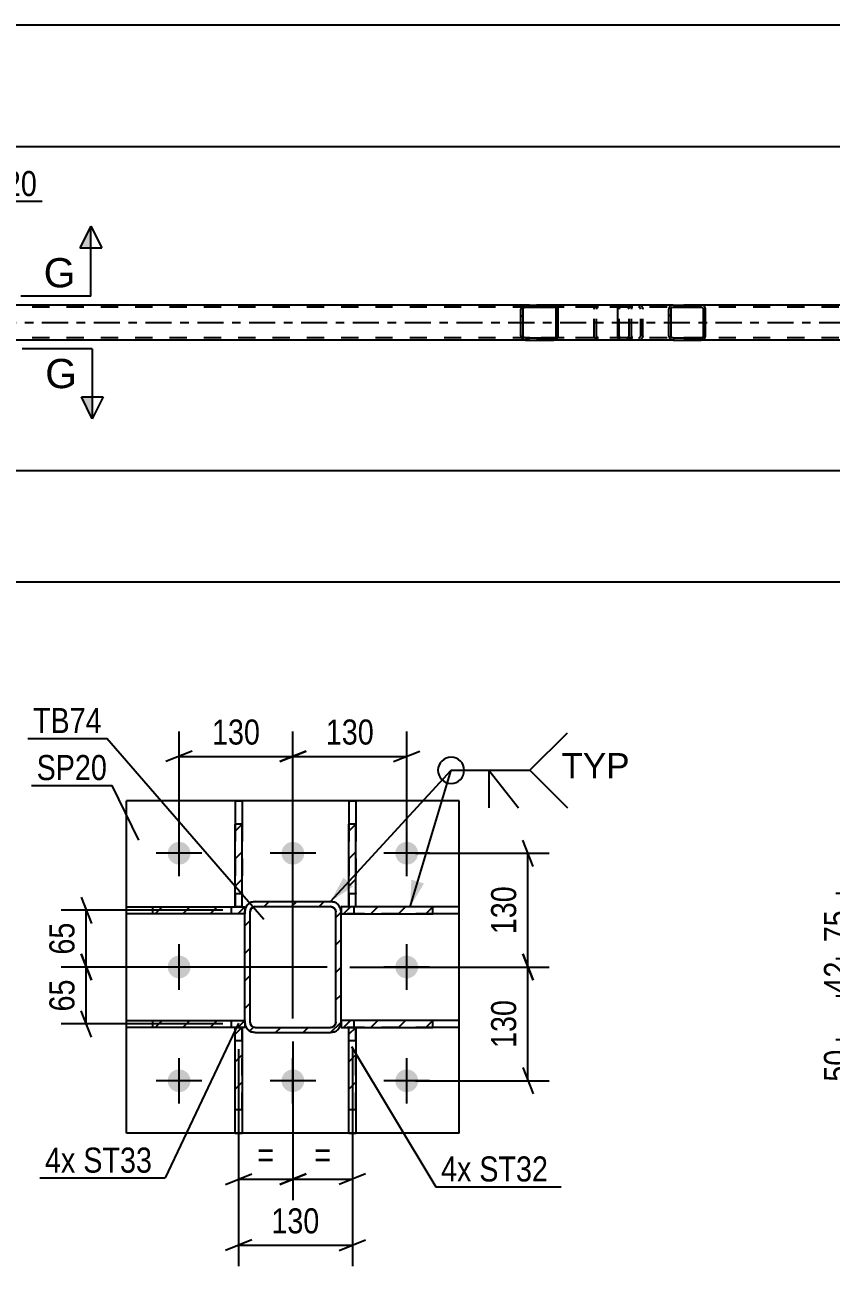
# Model space of a CAD drawing. Header units: millimetres. Extents: x 0 to 841, y 0 to 594.
# Drawn here: x 263.2 to 355.3, y 108.5 to 250.3 of the extents above; entities that cross this region are included whole.
import ezdxf

# ---------------------------------------------------------------- set-up
doc = ezdxf.new("R2010")
doc.units = ezdxf.units.MM
doc.linetypes.add('DXK_LINE_DOT2', pattern=[3.9198, 1.9599, -1.9599])
doc.linetypes.add('DXK_LINE_DOT3', pattern=[5.9187, 2.979, -0.9799, 0.9799, -0.9799])
doc.styles.add('Arial', font='ARIAL.TTF', dxfattribs={"height": 0.2})
doc.styles.add('Arial Narrow', font='ARIALN.TTF', dxfattribs={"height": 0.2})

# ---------------------------------------------------------------- blocks, each defined once
blk = doc.blocks.new('Part-122569494-7091 - 7021')
at = {"linetype": 'Continuous'}
h = blk.add_hatch(dxfattribs=at)
h.set_pattern_fill('', scale=0.7, style=0, pattern_type=0)
h.set_pattern_definition([(45, (324.1007, 218.0145), (-1.57154, 1.57154), [])])
h.paths.add_polyline_path([(324.14, 217.83), (324.1, 218.01), (323.99, 218.17), (323.82, 218.27), (323.63, 218.31), (320.39, 218.31), (320.2, 218.27), (320.03, 218.17), (319.92, 218.01), (319.88, 217.83), (319.88, 214.79), (319.92, 214.61), (320.03, 214.45), (320.2, 214.35), (320.39, 214.31), (323.63, 214.31), (323.82, 214.35), (323.99, 214.45), (324.1, 214.61), (324.14, 214.79)])
h.paths.add_polyline_path([(323.86, 214.7), (323.81, 214.62), (323.73, 214.57), (323.63, 214.55), (320.39, 214.55), (320.3, 214.57), (320.21, 214.62), (320.16, 214.7), (320.14, 214.79), (320.14, 217.83), (320.16, 217.92), (320.21, 218), (320.3, 218.05), (320.39, 218.07), (323.63, 218.07), (323.73, 218.05), (323.81, 218), (323.86, 217.92), (323.88, 217.83), (323.88, 214.79)])
at = {"color": 2, "linetype": 'Continuous'}
for p, q in [((319.92, 218.01), (319.88, 217.83)), ((319.88, 214.79), (319.88, 217.83)), ((320.14, 217.83), (320.16, 217.92)), ((320.14, 214.79), (320.14, 217.83)), ((320.16, 217.92), (320.21, 218)), ((320.39, 218.31), (320.2, 218.27)), ((320.21, 218), (320.3, 218.05)), ((320.3, 218.05), (320.39, 218.07)), ((320.39, 218.31), (323.63, 218.31)), ((320.39, 218.07), (323.63, 218.07)), ((331.21, 218.31), (323.63, 218.31)), ((323.82, 218.27), (323.63, 218.31)), ((323.63, 218.07), (323.73, 218.05)), ((323.73, 218.05), (323.81, 218)), ((323.81, 218), (323.86, 217.92)), ((323.86, 217.92), (323.88, 217.83)), ((323.88, 214.79), (323.88, 217.83)), ((324.14, 217.83), (324.1, 218.01)), ((324.14, 214.79), (324.14, 217.83)), ((319.88, 214.79), (319.92, 214.61)), ((320.16, 214.7), (320.14, 214.79)), ((320.21, 214.62), (320.16, 214.7)), ((320.2, 214.35), (320.39, 214.31)), ((320.3, 214.57), (320.21, 214.62)), ((320.39, 214.55), (320.3, 214.57)), ((320.39, 214.55), (323.63, 214.55)), ((320.39, 214.31), (323.63, 214.31)), ((323.73, 214.57), (323.63, 214.55)), ((323.63, 214.31), (323.82, 214.35)), ((331.21, 214.31), (323.63, 214.31)), ((323.81, 214.62), (323.73, 214.57)), ((323.86, 214.7), (323.81, 214.62)), ((323.88, 214.79), (323.86, 214.7)), ((324.1, 214.61), (324.14, 214.79))]:
    blk.add_line(p, q, dxfattribs=at)
at = {"color": 7, "linetype": 'DXK_LINE_DOT2'}
for p, q in [((323.63, 218.31), (320.39, 218.31)), ((331.98, 218.07), (320.39, 218.07)), ((328.23, 217.83), (328.27, 218.01)), ((328.23, 214.79), (328.23, 217.83)), ((328.51, 217.92), (328.49, 217.83)), ((328.49, 214.79), (328.49, 217.83)), ((328.56, 218), (328.51, 217.92)), ((328.55, 218.27), (328.74, 218.31)), ((328.65, 218.05), (328.56, 218)), ((328.74, 218.07), (328.65, 218.05)), ((331.98, 218.31), (331.21, 218.31)), ((331.98, 218.31), (332.17, 218.27)), ((332.08, 218.05), (331.98, 218.07)), ((332.16, 218), (332.08, 218.05)), ((332.21, 217.92), (332.16, 218)), ((332.23, 217.83), (332.21, 217.92)), ((332.23, 214.79), (332.23, 217.83)), ((332.45, 218.01), (332.49, 217.83)), ((332.49, 214.79), (332.49, 217.83)), ((331.98, 214.55), (320.39, 214.55)), ((323.63, 214.31), (320.39, 214.31)), ((328.27, 214.61), (328.23, 214.79)), ((328.49, 214.79), (328.51, 214.7)), ((328.51, 214.7), (328.56, 214.62)), ((328.74, 214.31), (328.55, 214.35)), ((328.56, 214.62), (328.58, 214.61)), ((328.58, 214.61), (328.65, 214.57)), ((328.65, 214.57), (328.74, 214.55)), ((331.98, 214.31), (331.21, 214.31)), ((331.98, 214.55), (332.08, 214.57)), ((332.17, 214.35), (331.98, 214.31)), ((332.08, 214.57), (332.16, 214.62)), ((332.16, 214.62), (332.21, 214.7)), ((332.21, 214.7), (332.23, 214.79)), ((332.49, 214.79), (332.45, 214.61))]:
    blk.add_line(p, q, dxfattribs=at)
at = {"color": 2, "linetype": 'Continuous'}
for centre, start, end in [((320.37, 217.81), 110.7583, 155.68), ((323.65, 217.81), 24.32, 69.2417), ((320.37, 214.81), 204.32, 249.2417), ((323.65, 214.81), 290.7583, 335.68)]:
    blk.add_arc(centre, 0.496, start, end, dxfattribs=at)
at = {"color": 7, "linetype": 'DXK_LINE_DOT2'}
for centre, start, end in [((328.72, 217.81), 110.7583, 155.68), ((332, 217.81), 24.32, 69.2417), ((328.72, 214.81), 204.32, 249.2417), ((332, 214.81), 290.7583, 335.68)]:
    blk.add_arc(centre, 0.496, start, end, dxfattribs=at)
blk = doc.blocks.new('Part-122569494-7172 - 7021')
at = {"color": 7, "linetype": 'DXK_LINE_DOT2'}
for p, q in [((767.76, 218.07), (105.36, 218.07)), ((340.45, 218.31), (320.39, 218.31)), ((767.76, 214.55), (105.36, 214.55)), ((340.45, 214.31), (320.39, 214.31))]:
    blk.add_line(p, q, dxfattribs=at)
at = {"color": 2, "linetype": 'Continuous'}
for p, q in [((320.39, 218.31), (255.32, 218.31)), ((405.53, 218.31), (340.45, 218.31)), ((320.39, 214.31), (255.32, 214.31)), ((405.53, 214.31), (340.45, 214.31))]:
    blk.add_line(p, q, dxfattribs=at)
at = {"color": 7, "linetype": 'DXK_LINE_DOT3'}
blk.add_line((105.36, 216.31), (767.76, 216.31), dxfattribs=at)
blk = doc.blocks.new('Part-122569494-7230 - 7021')
at = {"linetype": 'Continuous'}
h = blk.add_hatch(dxfattribs=at)
h.set_pattern_fill('', scale=0.7, style=0, pattern_type=0)
h.set_pattern_definition([(45, (340.9186, 218.0145), (-1.57154, 1.57154), [])])
h.paths.add_polyline_path([(340.96, 217.83), (340.92, 218.01), (340.81, 218.17), (340.65, 218.27), (340.45, 218.31), (337.27, 218.31), (337.08, 218.27), (336.91, 218.17), (336.81, 218.01), (336.77, 217.83), (336.77, 214.79), (336.81, 214.61), (336.91, 214.45), (337.08, 214.35), (337.27, 214.31), (340.45, 214.31), (340.65, 214.35), (340.81, 214.45), (340.92, 214.61), (340.96, 214.79)])
h.paths.add_polyline_path([(340.69, 214.7), (340.63, 214.62), (340.55, 214.57), (340.45, 214.55), (337.27, 214.55), (337.17, 214.57), (337.09, 214.62), (337.04, 214.7), (337.02, 214.79), (337.02, 217.83), (337.04, 217.92), (337.09, 218), (337.17, 218.05), (337.27, 218.07), (340.45, 218.07), (340.55, 218.05), (340.63, 218), (340.69, 217.92), (340.71, 217.83), (340.71, 214.79)])
at = {"color": 2, "linetype": 'Continuous'}
for p, q in [((330.94, 217.83), (330.96, 218.01)), ((330.94, 214.79), (330.94, 217.83)), ((330.96, 218.01), (331.02, 218.17)), ((331.02, 218.17), (331.11, 218.27)), ((331.11, 218.27), (331.21, 218.31)), ((337.27, 218.31), (331.21, 218.31)), ((336.81, 218.01), (336.77, 217.83)), ((336.77, 214.79), (336.77, 217.83)), ((337.02, 217.83), (337.04, 217.92)), ((337.02, 214.79), (337.02, 217.83)), ((337.04, 217.92), (337.09, 218)), ((337.27, 218.31), (337.08, 218.27)), ((337.09, 218), (337.17, 218.05)), ((337.17, 218.05), (337.27, 218.07)), ((337.27, 218.31), (340.45, 218.31)), ((337.27, 218.07), (340.45, 218.07)), ((340.65, 218.27), (340.45, 218.31)), ((340.45, 218.07), (340.55, 218.05)), ((340.55, 218.05), (340.63, 218)), ((340.63, 218), (340.69, 217.92)), ((340.69, 217.92), (340.71, 217.83)), ((340.71, 214.79), (340.71, 217.83)), ((340.96, 217.83), (340.92, 218.01)), ((340.96, 214.79), (340.96, 217.83)), ((330.96, 214.61), (330.94, 214.79)), ((331.02, 214.45), (330.96, 214.61)), ((331.11, 214.35), (331.02, 214.45)), ((331.21, 214.31), (331.11, 214.35)), ((337.27, 214.31), (331.21, 214.31)), ((336.77, 214.79), (336.81, 214.61)), ((337.04, 214.7), (337.02, 214.79)), ((337.09, 214.62), (337.04, 214.7)), ((337.08, 214.35), (337.27, 214.31)), ((337.17, 214.57), (337.09, 214.62)), ((337.27, 214.55), (337.17, 214.57)), ((337.27, 214.55), (340.45, 214.55)), ((337.27, 214.31), (340.45, 214.31)), ((340.55, 214.57), (340.45, 214.55)), ((340.45, 214.31), (340.65, 214.35)), ((340.63, 214.62), (340.55, 214.57)), ((340.69, 214.7), (340.63, 214.62)), ((340.71, 214.79), (340.69, 214.7)), ((340.92, 214.61), (340.96, 214.79))]:
    blk.add_line(p, q, dxfattribs=at)
at = {"color": 7, "linetype": 'DXK_LINE_DOT2'}
for p, q in [((331.09, 217.92), (331.08, 217.83)), ((331.08, 214.79), (331.08, 217.83)), ((331.12, 218), (331.09, 217.92)), ((331.16, 218.05), (331.12, 218)), ((331.21, 218.07), (331.16, 218.05)), ((340.45, 218.07), (331.21, 218.07)), ((332.49, 218.07), (332.49, 218.31)), ((333.3, 218.31), (333.5, 218.27)), ((333.4, 218.05), (333.3, 218.07)), ((333.48, 218), (333.4, 218.05)), ((333.54, 217.92), (333.48, 218)), ((333.56, 217.83), (333.54, 217.92)), ((333.56, 214.79), (333.56, 217.83)), ((333.77, 218.01), (333.81, 217.83)), ((333.81, 214.79), (333.81, 217.83)), ((340.45, 218.31), (337.27, 218.31)), ((331.08, 214.79), (331.09, 214.7)), ((331.09, 214.7), (331.12, 214.62)), ((331.12, 214.62), (331.16, 214.57)), ((331.16, 214.57), (331.21, 214.55)), ((340.45, 214.55), (331.21, 214.55)), ((332.49, 214.31), (332.49, 214.55)), ((333.3, 214.55), (333.4, 214.57)), ((333.5, 214.35), (333.3, 214.31)), ((333.4, 214.57), (333.48, 214.62)), ((333.48, 214.62), (333.54, 214.7)), ((333.54, 214.7), (333.56, 214.79)), ((333.81, 214.79), (333.77, 214.61)), ((340.45, 214.31), (337.27, 214.31))]:
    blk.add_line(p, q, dxfattribs=at)
for centre, start, end in [((333.32, 217.82), 23.8494, 68.8059), ((333.32, 214.81), 291.1941, 336.1506)]:
    blk.add_arc(centre, 0.492, start, end, dxfattribs=at)
at = {"color": 2, "linetype": 'Continuous'}
for centre, start, end in [((337.26, 217.82), 111.1941, 156.1506), ((340.47, 217.82), 23.8494, 68.8059), ((337.26, 214.81), 203.8494, 248.8059), ((340.47, 214.81), 291.1941, 336.1506)]:
    blk.add_arc(centre, 0.492, start, end, dxfattribs=at)
blk = doc.blocks.new('Part-122569494-3488 - 3410')
at = {"linetype": 'Continuous'}
h = blk.add_hatch(dxfattribs=at)
h.set_pattern_fill('', scale=0.7, style=0, pattern_type=0)
h.set_pattern_definition([(45, (288.0162, 158.9667), (-1.57154, 1.57154), [])])
h.paths.add_polyline_path([(288.02, 149.56), (288.02, 158.97), (287.22, 158.97), (287.22, 149.56)])
at = {"color": 2, "linetype": 'Continuous'}
for p, q in [((287.22, 161.65), (287.22, 158.97)), ((287.22, 161.65), (288.02, 161.65)), ((288.02, 161.65), (288.02, 158.97)), ((287.22, 149.56), (287.22, 158.97)), ((288.02, 158.97), (287.22, 158.97)), ((288.02, 149.56), (288.02, 158.97)), ((287.22, 149.56), (288.02, 149.56))]:
    blk.add_line(p, q, dxfattribs=at)
at = {"color": 7, "linetype": 'DXK_LINE_DOT2'}
for p, q in [((287.22, 158.97), (287.22, 149.56)), ((288.02, 158.97), (288.02, 151.06)), ((287.22, 151.06), (288.02, 151.06)), ((288.02, 149.56), (288.02, 151.06)), ((287.22, 149.56), (288.02, 149.56))]:
    blk.add_line(p, q, dxfattribs=at)
blk = doc.blocks.new('Part-122569494-3432 - 3410')
at = {"linetype": 'Continuous'}
h = blk.add_hatch(dxfattribs=at)
h.set_pattern_fill('', scale=0.7, style=0, pattern_type=0)
h.set_pattern_definition([(45, (288.0167, 135.7645), (-1.57154, 1.57154), [])])
h.paths.add_polyline_path([(288.02, 126.35), (288.02, 135.76), (287.22, 135.76), (287.22, 126.35)])
at = {"color": 7, "linetype": 'DXK_LINE_DOT2'}
for p, q in [((287.22, 134.26), (287.22, 135.76)), ((287.22, 135.76), (288.02, 135.76)), ((288.02, 126.35), (288.02, 135.76)), ((287.22, 134.26), (288.02, 134.26)), ((287.22, 126.35), (287.22, 134.26))]:
    blk.add_line(p, q, dxfattribs=at)
at = {"color": 2, "linetype": 'Continuous'}
for p, q in [((287.22, 126.35), (287.22, 135.76)), ((287.22, 135.76), (288.02, 135.76)), ((288.02, 135.76), (288.02, 126.35)), ((287.22, 123.65), (287.22, 126.35)), ((288.02, 126.35), (287.22, 126.35)), ((288.02, 126.35), (288.02, 123.65)), ((288.02, 123.65), (287.22, 123.65))]:
    blk.add_line(p, q, dxfattribs=at)
blk = doc.blocks.new('Part-122569494-3493 - 3410')
at = {"linetype": 'Continuous'}
h = blk.add_hatch(dxfattribs=at)
h.set_pattern_fill('', scale=0.7, style=0, pattern_type=0)
h.set_pattern_definition([(45, (301.0156, 158.9667), (-1.57154, 1.57154), [])])
h.paths.add_polyline_path([(301.02, 149.56), (301.02, 158.97), (300.22, 158.97), (300.22, 149.56)])
at = {"color": 2, "linetype": 'Continuous'}
for p, q in [((300.22, 161.65), (300.22, 158.97)), ((300.22, 161.65), (301.02, 161.65)), ((301.02, 161.65), (301.02, 158.97)), ((300.22, 149.56), (300.22, 158.97)), ((301.02, 158.97), (300.22, 158.97)), ((301.02, 149.56), (301.02, 158.97)), ((300.22, 149.56), (301.02, 149.56))]:
    blk.add_line(p, q, dxfattribs=at)
at = {"color": 7, "linetype": 'DXK_LINE_DOT2'}
for p, q in [((300.22, 158.97), (300.22, 149.56)), ((301.02, 158.97), (301.02, 151.06)), ((300.22, 151.06), (301.02, 151.06)), ((301.02, 149.56), (301.02, 151.06)), ((300.22, 149.56), (301.02, 149.56))]:
    blk.add_line(p, q, dxfattribs=at)
blk = doc.blocks.new('Part-122569494-3477 - 3410')
at = {"linetype": 'Continuous'}
h = blk.add_hatch(dxfattribs=at)
h.set_pattern_fill('', scale=0.7, style=0, pattern_type=0)
h.set_pattern_definition([(45, (309.83, 136.5546), (-1.57154, 1.57154), [])])
h.paths.add_polyline_path([(309.83, 135.75), (309.83, 136.55), (299.33, 136.55), (299.33, 135.75)])
at = {"color": 7, "linetype": 'DXK_LINE_DOT2'}
for p, q in [((309.83, 136.55), (299.33, 136.55)), ((299.33, 136.55), (299.33, 135.75)), ((300.83, 135.75), (300.83, 136.55)), ((309.83, 135.75), (299.33, 135.75))]:
    blk.add_line(p, q, dxfattribs=at)
at = {"color": 2, "linetype": 'Continuous'}
for p, q in [((309.83, 136.55), (299.33, 136.55)), ((299.33, 136.55), (299.33, 135.75)), ((312.83, 136.55), (309.83, 136.55)), ((309.83, 135.75), (309.83, 136.55)), ((312.83, 135.75), (312.83, 136.55)), ((299.33, 135.75), (309.83, 135.75)), ((312.83, 135.75), (309.83, 135.75))]:
    blk.add_line(p, q, dxfattribs=at)
blk = doc.blocks.new('Part-122569494-3525 - 3410')
at = {"linetype": 'Continuous'}
h = blk.add_hatch(dxfattribs=at)
h.set_pattern_fill('', scale=0.7, style=0, pattern_type=0)
h.set_pattern_definition([(45, (309.83, 149.5546), (-1.57154, 1.57154), [])])
h.paths.add_polyline_path([(309.83, 148.75), (309.83, 149.55), (299.33, 149.55), (299.33, 148.75)])
at = {"color": 7, "linetype": 'DXK_LINE_DOT2'}
for p, q in [((309.83, 149.55), (299.33, 149.55)), ((299.33, 149.55), (299.33, 148.75)), ((300.83, 148.75), (300.83, 149.55)), ((309.83, 148.75), (299.33, 148.75))]:
    blk.add_line(p, q, dxfattribs=at)
at = {"color": 2, "linetype": 'Continuous'}
for p, q in [((309.83, 149.55), (299.33, 149.55)), ((299.33, 149.55), (299.33, 148.75)), ((312.83, 149.55), (309.83, 149.55)), ((309.83, 148.75), (309.83, 149.55)), ((312.83, 148.75), (312.83, 149.55)), ((299.33, 148.75), (309.83, 148.75)), ((312.83, 148.75), (309.83, 148.75))]:
    blk.add_line(p, q, dxfattribs=at)
blk = doc.blocks.new('Part-122569494-3461 - 3410')
at = {"linetype": 'Continuous'}
h = blk.add_hatch(dxfattribs=at)
h.set_pattern_fill('', scale=0.7, style=0, pattern_type=0)
h.set_pattern_definition([(45, (288.3315, 149.5543), (-1.57154, 1.57154), [])])
h.paths.add_polyline_path([(288.33, 148.75), (288.33, 149.55), (277.83, 149.55), (277.83, 148.75)])
at = {"color": 2, "linetype": 'Continuous'}
for p, q in [((274.83, 148.75), (274.83, 149.55)), ((274.83, 149.55), (277.83, 149.55)), ((277.83, 149.55), (288.33, 149.55)), ((277.83, 148.75), (277.83, 149.55)), ((288.33, 149.55), (288.33, 148.75)), ((277.83, 148.75), (274.83, 148.75)), ((288.33, 148.75), (277.83, 148.75))]:
    blk.add_line(p, q, dxfattribs=at)
at = {"color": 7, "linetype": 'DXK_LINE_DOT2'}
for p, q in [((277.83, 149.55), (288.33, 149.55)), ((286.83, 148.75), (286.83, 149.55)), ((288.33, 149.55), (288.33, 148.75)), ((288.33, 148.75), (277.83, 148.75))]:
    blk.add_line(p, q, dxfattribs=at)
blk = doc.blocks.new('Part-122569494-3437 - 3410')
at = {"linetype": 'Continuous'}
h = blk.add_hatch(dxfattribs=at)
h.set_pattern_fill('', scale=0.7, style=0, pattern_type=0)
h.set_pattern_definition([(45, (301.0161, 135.7645), (-1.57154, 1.57154), [])])
h.paths.add_polyline_path([(301.02, 126.35), (301.02, 135.76), (300.22, 135.76), (300.22, 126.35)])
at = {"color": 7, "linetype": 'DXK_LINE_DOT2'}
for p, q in [((300.22, 134.26), (300.22, 135.76)), ((300.22, 135.76), (301.02, 135.76)), ((301.02, 126.35), (301.02, 135.76)), ((300.22, 134.26), (301.02, 134.26)), ((300.22, 126.35), (300.22, 134.26))]:
    blk.add_line(p, q, dxfattribs=at)
at = {"color": 2, "linetype": 'Continuous'}
for p, q in [((300.22, 126.35), (300.22, 135.76)), ((300.22, 135.76), (301.02, 135.76)), ((301.02, 135.76), (301.02, 126.35)), ((300.22, 123.65), (300.22, 126.35)), ((301.02, 126.35), (300.22, 126.35)), ((301.02, 126.35), (301.02, 123.65)), ((301.02, 123.65), (300.22, 123.65))]:
    blk.add_line(p, q, dxfattribs=at)
blk = doc.blocks.new('Part-122569494-3466 - 3410')
at = {"linetype": 'Continuous'}
h = blk.add_hatch(dxfattribs=at)
h.set_pattern_fill('', scale=0.7, style=0, pattern_type=0)
h.set_pattern_definition([(45, (299.3316, 136.3571), (-1.57154, 1.57154), [])])
h.paths.add_polyline_path([(299.24, 135.9), (299.33, 136.36), (299.33, 148.96), (299.24, 149.42), (298.98, 149.81), (298.59, 150.07), (298.13, 150.16), (289.53, 150.16), (289.07, 150.07), (288.68, 149.81), (288.42, 149.42), (288.33, 148.96), (288.33, 136.36), (288.42, 135.9), (288.68, 135.51), (289.07, 135.25), (289.53, 135.16), (298.13, 135.16), (298.59, 135.25), (298.98, 135.51)])
h.paths.add_polyline_path([(298.36, 135.8), (298.13, 135.76), (289.53, 135.76), (289.3, 135.8), (289.11, 135.93), (288.98, 136.13), (288.93, 136.36), (288.93, 148.96), (288.98, 149.19), (289.11, 149.38), (289.3, 149.51), (289.53, 149.56), (298.13, 149.56), (298.36, 149.51), (298.56, 149.38), (298.69, 149.19), (298.73, 148.96), (298.73, 136.36), (298.69, 136.13), (298.56, 135.93)])
at = {"color": 7, "linetype": 'DXK_LINE_DOT2'}
for p, q in [((288.33, 148.96), (288.42, 149.42)), ((288.33, 136.36), (288.33, 148.96)), ((288.98, 149.19), (288.93, 148.96)), ((288.93, 136.36), (288.93, 148.96)), ((289.11, 149.38), (288.98, 149.19)), ((289.07, 150.07), (289.53, 150.16)), ((289.3, 149.51), (289.11, 149.38)), ((289.53, 149.56), (289.3, 149.51)), ((289.53, 150.16), (298.13, 150.16)), ((289.53, 149.56), (298.13, 149.56)), ((298.13, 150.16), (298.59, 150.07)), ((298.36, 149.51), (298.13, 149.56)), ((298.56, 149.38), (298.36, 149.51)), ((298.69, 149.19), (298.56, 149.38)), ((298.73, 148.96), (298.69, 149.19)), ((298.73, 136.36), (298.73, 148.96)), ((299.24, 149.42), (299.33, 148.96)), ((299.33, 136.36), (299.33, 148.96)), ((288.42, 135.9), (288.33, 136.36)), ((288.93, 136.36), (288.98, 136.13)), ((298.69, 136.13), (298.73, 136.36)), ((299.33, 136.36), (299.24, 135.9)), ((288.98, 136.13), (289.11, 135.93)), ((289.53, 135.16), (289.07, 135.25)), ((289.11, 135.93), (289.3, 135.8)), ((289.3, 135.8), (289.53, 135.76)), ((289.53, 135.76), (298.13, 135.76)), ((289.53, 135.16), (298.13, 135.16)), ((298.13, 135.76), (298.36, 135.8)), ((298.59, 135.25), (298.13, 135.16)), ((298.36, 135.8), (298.56, 135.93)), ((298.56, 135.93), (298.69, 136.13))]:
    blk.add_line(p, q, dxfattribs=at)
at = {"color": 2, "linetype": 'Continuous'}
for p, q in [((288.42, 149.42), (288.33, 148.96)), ((288.33, 136.36), (288.33, 148.96)), ((288.93, 148.96), (288.98, 149.19)), ((288.93, 136.36), (288.93, 148.96)), ((288.98, 149.19), (289.11, 149.38)), ((289.53, 150.16), (289.07, 150.07)), ((289.11, 149.38), (289.3, 149.51)), ((289.3, 149.51), (289.53, 149.56)), ((289.53, 150.16), (298.13, 150.16)), ((289.53, 149.56), (298.13, 149.56)), ((298.59, 150.07), (298.13, 150.16)), ((298.13, 149.56), (298.36, 149.51)), ((298.36, 149.51), (298.56, 149.38)), ((298.56, 149.38), (298.69, 149.19)), ((298.69, 149.19), (298.73, 148.96)), ((298.73, 136.36), (298.73, 148.96)), ((299.33, 148.96), (299.24, 149.42)), ((299.33, 136.36), (299.33, 148.96)), ((288.33, 136.36), (288.42, 135.9)), ((288.98, 136.13), (288.93, 136.36)), ((298.73, 136.36), (298.69, 136.13)), ((299.24, 135.9), (299.33, 136.36)), ((289.11, 135.93), (288.98, 136.13)), ((289.07, 135.25), (289.53, 135.16)), ((289.3, 135.8), (289.11, 135.93)), ((289.53, 135.76), (289.3, 135.8)), ((289.53, 135.76), (298.13, 135.76)), ((289.53, 135.16), (298.13, 135.16)), ((298.36, 135.8), (298.13, 135.76)), ((298.13, 135.16), (298.59, 135.25)), ((298.56, 135.93), (298.36, 135.8)), ((298.69, 136.13), (298.56, 135.93))]:
    blk.add_line(p, q, dxfattribs=at)
at = {"color": 7, "linetype": 'DXK_LINE_DOT3'}
blk.add_line((293.83, 142.66), (293.83, 142.66), dxfattribs=at)
at = {"color": 7, "linetype": 'DXK_LINE_DOT2'}
for centre, start, end in [((289.53, 148.96), 112.5, 157.5), ((298.13, 148.96), 22.5, 67.5), ((289.53, 136.36), 202.5, 247.5), ((298.13, 136.36), 292.5, 337.5)]:
    blk.add_arc(centre, 1.2, start, end, dxfattribs=at)
at = {"color": 2, "linetype": 'Continuous'}
for centre, start, end in [((289.53, 148.96), 112.5, 157.5), ((298.13, 148.96), 22.5, 67.5), ((289.53, 136.36), 202.5, 247.5), ((298.13, 136.36), 292.5, 337.5)]:
    blk.add_arc(centre, 1.2, start, end, dxfattribs=at)
blk = doc.blocks.new('Part-122569494-3518 - 3410')
at = {"color": 2, "linetype": 'Continuous'}
for p, q in [((274.83, 123.66), (274.83, 161.66)), ((312.83, 161.66), (274.83, 161.66)), ((312.83, 123.66), (312.83, 161.66)), ((312.83, 123.66), (274.83, 123.66))]:
    blk.add_line(p, q, dxfattribs=at)
blk = doc.blocks.new('Part-122569494-3561 - 3410')
at = {"linetype": 'Continuous'}
h = blk.add_hatch(dxfattribs=at)
h.set_pattern_fill('', scale=0.7, style=0, pattern_type=0)
h.set_pattern_definition([(45, (288.3315, 136.5543), (-1.57154, 1.57154), [])])
h.paths.add_polyline_path([(288.33, 135.75), (288.33, 136.55), (277.83, 136.55), (277.83, 135.75)])
at = {"color": 2, "linetype": 'Continuous'}
for p, q in [((274.83, 135.75), (274.83, 136.55)), ((274.83, 136.55), (277.83, 136.55)), ((277.83, 136.55), (288.33, 136.55)), ((277.83, 135.75), (277.83, 136.55)), ((288.33, 136.55), (288.33, 135.75)), ((277.83, 135.75), (274.83, 135.75)), ((288.33, 135.75), (277.83, 135.75))]:
    blk.add_line(p, q, dxfattribs=at)
at = {"color": 7, "linetype": 'DXK_LINE_DOT2'}
for p, q in [((277.83, 136.55), (288.33, 136.55)), ((286.83, 135.75), (286.83, 136.55)), ((288.33, 136.55), (288.33, 135.75)), ((288.33, 135.75), (277.83, 135.75))]:
    blk.add_line(p, q, dxfattribs=at)
blk = doc.blocks.new('Bolt-122569494-3621 - 3410')
at = {"linetype": 'Continuous'}
for points in [[(279.53, 155.66, -1), (282.13, 155.66, -1)], [(292.53, 155.66, -1), (295.13, 155.66, -1)], [(305.53, 155.66, -1), (308.13, 155.66, -1)], [(279.53, 142.66, -1), (282.13, 142.66, -1)], [(305.53, 142.66, -1), (308.13, 142.66, -1)], [(279.53, 129.66, -1), (282.13, 129.66, -1)], [(292.53, 129.66, -1), (295.13, 129.66, -1)], [(305.53, 129.66, -1), (308.13, 129.66, -1)]]:
    blk.add_hatch(color=1, dxfattribs=at).paths.add_polyline_path(points)
at = {"color": 1, "linetype": 'Continuous'}
for p, q in [((280.83, 153.06), (280.83, 158.26)), ((293.83, 153.06), (293.83, 158.26)), ((306.83, 153.06), (306.83, 158.26)), ((283.43, 155.66), (278.23, 155.66)), ((296.43, 155.66), (291.23, 155.66)), ((309.43, 155.66), (304.23, 155.66)), ((280.83, 140.06), (280.83, 145.26)), ((306.83, 140.06), (306.83, 145.26)), ((283.43, 142.66), (278.23, 142.66)), ((309.43, 142.66), (304.23, 142.66)), ((280.83, 127.06), (280.83, 132.26)), ((293.83, 127.06), (293.83, 132.26)), ((306.83, 127.06), (306.83, 132.26)), ((283.43, 129.66), (278.23, 129.66)), ((296.43, 129.66), (291.23, 129.66)), ((309.43, 129.66), (304.23, 129.66))]:
    blk.add_line(p, q, dxfattribs=at)
blk = doc.blocks.new('StraightDimension-122569494-7368 - 7021')
at = {"color": 7, "linetype": 'Continuous'}
blk.add_line((243.75, 236.41), (499.16, 236.41), dxfattribs=at)
blk = doc.blocks.new('StraightDimension-122569494-7357 - 7021')
at = {"color": 7, "linetype": 'Continuous'}
blk.add_line((94.5, 186.69), (778.62, 186.69), dxfattribs=at)
blk = doc.blocks.new('StraightDimension-122569494-7443 - 7021')
at = {"color": 7, "linetype": 'Continuous'}
blk.add_line((243.75, 199.39), (499.16, 199.39), dxfattribs=at)
blk = doc.blocks.new('StraightDimension-122569494-18961 - 7021')
at = {"color": 7, "linetype": 'Continuous'}
blk.add_line((95.14, 250.33), (777.98, 250.33), dxfattribs=at)
blk = doc.blocks.new('StraightDimension-122569494-3657 - 3410')
at = {"color": 7, "linetype": 'Continuous'}
for p, q in [((293.83, 136.76), (293.83, 169.58)), ((306.83, 156.66), (306.83, 169.58)), ((295.33, 167.33), (292.33, 166.13)), ((293.83, 166.73), (306.83, 166.73)), ((305.33, 166.13), (308.33, 167.33))]:
    blk.add_line(p, q, dxfattribs=at)
at = {"color": 0}
blk.add_wipeout([(303.67, 167.48), (303.67, 171.68), (296.99, 171.68), (296.99, 167.48)], dxfattribs=at)
at = {"color": 3, "style": 'Arial Narrow'}
blk.add_text('130', height=2.863, dxfattribs=at).set_placement((297.59, 168.08))
blk = doc.blocks.new('StraightDimension-122569494-3638 - 3410')
at = {"color": 7, "linetype": 'Continuous'}
for p, q in [((287.62, 133.26), (287.62, 108.47)), ((300.62, 133.26), (300.62, 108.47)), ((289.12, 111.47), (286.12, 110.27)), ((287.62, 110.87), (300.62, 110.87)), ((299.12, 110.27), (302.12, 111.47))]:
    blk.add_line(p, q, dxfattribs=at)
at = {"color": 0}
blk.add_wipeout([(297.46, 111.62), (297.46, 115.82), (290.77, 115.82), (290.77, 111.62)], dxfattribs=at)
at = {"color": 3, "style": 'Arial Narrow'}
blk.add_text('130', height=2.863, dxfattribs=at).set_placement((291.37, 112.22))
blk = doc.blocks.new('StraightDimension-122569494-3644 - 3410')
at = {"color": 7, "linetype": 'Continuous'}
for p, q in [((280.83, 156.66), (280.83, 169.58)), ((293.83, 136.76), (293.83, 169.58)), ((282.33, 167.33), (279.33, 166.13)), ((280.83, 166.73), (293.83, 166.73)), ((292.33, 166.13), (295.33, 167.33))]:
    blk.add_line(p, q, dxfattribs=at)
at = {"color": 0}
blk.add_wipeout([(290.67, 167.48), (290.67, 171.68), (283.99, 171.68), (283.99, 167.48)], dxfattribs=at)
at = {"color": 3, "style": 'Arial Narrow'}
blk.add_text('130', height=2.863, dxfattribs=at).set_placement((284.59, 168.08))
blk = doc.blocks.new('StraightDimension-122569494-3670 - 3410')
at = {"color": 7, "linetype": 'Continuous'}
for p, q in [((269.63, 150.65), (270.83, 147.65)), ((285.83, 149.15), (267.38, 149.15)), ((270.23, 142.66), (270.23, 149.15)), ((270.83, 141.16), (269.63, 144.16)), ((297.73, 142.66), (267.38, 142.66))]:
    blk.add_line(p, q, dxfattribs=at)
at = {"color": 0}
blk.add_wipeout([(269.48, 148.33), (265.28, 148.33), (265.28, 143.48), (269.48, 143.48)], dxfattribs=at)
at = {"color": 3, "style": 'Arial Narrow'}
blk.add_text('65', height=2.863, rotation=90.0002, dxfattribs=at).set_placement((268.88, 144.08))
blk = doc.blocks.new('StraightDimension-122569494-3679 - 3410')
at = {"color": 7, "linetype": 'Continuous'}
for p, q in [((269.63, 144.16), (270.83, 141.16)), ((297.73, 142.66), (267.38, 142.66)), ((270.23, 136.15), (270.23, 142.66)), ((270.83, 134.65), (269.63, 137.65)), ((285.83, 136.15), (267.38, 136.15))]:
    blk.add_line(p, q, dxfattribs=at)
at = {"color": 0}
blk.add_wipeout([(269.48, 141.83), (265.28, 141.83), (265.28, 136.98), (269.48, 136.98)], dxfattribs=at)
at = {"color": 3, "style": 'Arial Narrow'}
blk.add_text('65', height=2.863, rotation=90.0002, dxfattribs=at).set_placement((268.88, 137.58))
blk = doc.blocks.new('StraightDimension-122569494-3688 - 3410')
at = {"color": 7, "linetype": 'Continuous'}
for p, q in [((321.28, 154.16), (320.08, 157.16)), ((307.83, 155.66), (323.08, 155.66)), ((320.68, 142.66), (320.68, 155.66)), ((320.08, 144.16), (321.28, 141.16)), ((300.33, 142.66), (323.08, 142.66))]:
    blk.add_line(p, q, dxfattribs=at)
at = {"color": 0}
blk.add_wipeout([(319.93, 152.5), (315.73, 152.5), (315.73, 145.81), (319.93, 145.81)], dxfattribs=at)
at = {"color": 3, "style": 'Arial Narrow'}
blk.add_text('130', height=2.863, rotation=90.0002, dxfattribs=at).set_placement((319.33, 146.41))
blk = doc.blocks.new('StraightDimension-122569494-3698 - 3410')
at = {"color": 7, "linetype": 'Continuous'}
for p, q in [((321.28, 141.16), (320.08, 144.16)), ((300.33, 142.66), (323.08, 142.66)), ((320.68, 129.66), (320.68, 142.66)), ((320.08, 131.16), (321.28, 128.16)), ((307.83, 129.66), (323.08, 129.66))]:
    blk.add_line(p, q, dxfattribs=at)
at = {"color": 0}
blk.add_wipeout([(319.93, 139.5), (315.73, 139.5), (315.73, 132.81), (319.93, 132.81)], dxfattribs=at)
at = {"color": 3, "style": 'Arial Narrow'}
blk.add_text('130', height=2.863, rotation=90.0002, dxfattribs=at).set_placement((319.33, 133.41))
blk = doc.blocks.new('StraightDimension-122569494-3709 - 3410')
at = {"color": 7, "linetype": 'Continuous'}
for p, q in [((293.83, 134.16), (293.83, 116.02)), ((300.62, 122.65), (300.62, 116.02)), ((292.33, 117.82), (295.33, 119.02)), ((293.83, 118.42), (300.62, 118.42)), ((302.12, 119.02), (299.12, 117.82))]:
    blk.add_line(p, q, dxfattribs=at)
at = {"color": 0}
blk.add_wipeout([(298.78, 119.17), (298.78, 123.37), (295.66, 123.37), (295.66, 119.17)], dxfattribs=at)
at = {"color": 3, "style": 'Arial Narrow'}
blk.add_text('=', height=2.86, dxfattribs=at).set_placement((296.26, 119.77))
blk = doc.blocks.new('StraightDimension-122569494-3718 - 3410')
at = {"color": 7, "linetype": 'Continuous'}
for p, q in [((293.83, 134.16), (293.83, 116.02)), ((287.62, 122.65), (287.62, 116.02)), ((286.12, 117.82), (289.12, 119.02)), ((287.62, 118.42), (293.83, 118.42)), ((295.33, 119.02), (292.33, 117.82))]:
    blk.add_line(p, q, dxfattribs=at)
at = {"color": 0}
blk.add_wipeout([(292.28, 119.17), (292.28, 123.37), (289.16, 123.37), (289.16, 119.17)], dxfattribs=at)
at = {"color": 3, "style": 'Arial Narrow'}
blk.add_text('=', height=2.86, dxfattribs=at).set_placement((289.76, 119.77))
blk = doc.blocks.new('StraightDimension-122569494-1354 - 1220')
at = {"color": 7, "linetype": 'Continuous'}
for p, q in [((358.1, 145.08), (359.3, 142.08)), ((379.26, 143.58), (355.85, 143.58)), ((358.7, 139.34), (358.7, 143.58)), ((359.3, 137.84), (358.1, 140.84)), ((380.77, 139.34), (355.85, 139.34))]:
    blk.add_line(p, q, dxfattribs=at)
at = {"color": 0}
blk.add_wipeout([(357.95, 143.89), (353.75, 143.89), (353.75, 139.03), (357.95, 139.03)], dxfattribs=at)
at = {"color": 3, "style": 'Arial Narrow'}
blk.add_text('42', height=2.863, rotation=90.0002, dxfattribs=at).set_placement((357.35, 139.63))
blk = doc.blocks.new('StraightDimension-122569494-1347 - 1220')
at = {"color": 7, "linetype": 'Continuous'}
for p, q in [((358.1, 140.84), (359.3, 137.84)), ((380.77, 139.34), (355.85, 139.34)), ((358.7, 134.34), (358.7, 139.34)), ((359.3, 132.84), (358.1, 135.84)), ((373.85, 134.34), (355.85, 134.34)), ((358.7, 134.34), (358.7, 128.44)), ((358.7, 134.34), (358.7, 128.44))]:
    blk.add_line(p, q, dxfattribs=at)
at = {"color": 0}
blk.add_wipeout([(357.95, 133.82), (353.75, 133.82), (353.75, 128.96), (357.95, 128.96)], dxfattribs=at)
at = {"color": 3, "style": 'Arial Narrow'}
blk.add_text('50', height=2.863, rotation=90.0002, dxfattribs=at).set_placement((357.35, 129.56))
blk = doc.blocks.new('StraightDimension-122569494-1362 - 1220')
at = {"color": 7, "linetype": 'Continuous'}
for p, q in [((358.1, 152.56), (359.3, 149.56)), ((389.88, 151.06), (355.85, 151.06)), ((358.7, 143.58), (358.7, 151.06)), ((359.3, 142.08), (358.1, 145.08)), ((379.26, 143.58), (355.85, 143.58))]:
    blk.add_line(p, q, dxfattribs=at)
at = {"color": 0}
blk.add_wipeout([(357.95, 149.75), (353.75, 149.75), (353.75, 144.89), (357.95, 144.89)], dxfattribs=at)
at = {"color": 3, "style": 'Arial Narrow'}
blk.add_text('75', height=2.863, rotation=90.0002, dxfattribs=at).set_placement((357.35, 145.49))
blk = doc.blocks.new('Mark-122569494-7265 - 7021')
at = {"color": 0}
blk.add_wipeout([(264.6, 230.76), (264.6, 233.76), (256.56, 233.76), (256.56, 230.76)], dxfattribs=at)
blk.add_wipeout([(264.6, 230.76), (264.6, 233.76), (256.56, 233.76), (256.56, 230.76)], dxfattribs=at)
at = {"color": 30, "linetype": 'Continuous'}
for p, q in [((252.7, 226.31), (255.96, 230.16)), ((255.96, 230.16), (265.2, 230.16))]:
    blk.add_line(p, q, dxfattribs=at)
at = {"color": 3, "style": 'Arial Narrow'}
blk.add_text('SP20', height=2.863, dxfattribs=at).set_placement((256.56, 230.76))
blk = doc.blocks.new('SectionMark-122569494-7490 - 7021')
at = {"linetype": 'Continuous'}
for points in [[(222.1, 224.83), (220.85, 224.83), (220.85, 227.33)], [(270.74, 224.83), (269.49, 224.83), (270.74, 227.33)]]:
    blk.add_hatch(color=6, dxfattribs=at).paths.add_polyline_path(points)
at = {"color": 6, "linetype": 'Continuous'}
for p, q in [((219.6, 224.83), (220.85, 227.33)), ((220.85, 219.33), (220.85, 227.33)), ((220.85, 227.33), (222.1, 224.83)), ((270.74, 227.33), (269.49, 224.83)), ((270.74, 219.33), (270.74, 227.33)), ((270.74, 227.33), (271.99, 224.83)), ((222.1, 224.83), (219.6, 224.83)), ((269.49, 224.83), (271.99, 224.83)), ((220.85, 219.33), (228.85, 219.33)), ((270.74, 219.33), (262.74, 219.33))]:
    blk.add_line(p, q, dxfattribs=at)
at = {"color": 0, "linetype": 'Continuous'}
for points in [[(226.23, 220.33), (226.23, 223.83), (222.6, 223.83), (222.6, 220.33)], [(268.99, 220.33), (268.99, 223.83), (265.36, 223.83), (265.36, 220.33)]]:
    blk.add_wipeout(points, dxfattribs=at)
at = {"color": 3, "linetype": 'Continuous', "style": 'Arial'}
for p in [(222.6, 220.33), (265.36, 220.33)]:
    blk.add_text('G', height=3.34, dxfattribs=at).set_placement(p)
blk = doc.blocks.new('SectionMark-122569494-7494 - 7021')
at = {"linetype": 'Continuous'}
for points in [[(220.04, 207.81), (221.29, 207.81), (220.04, 205.31)], [(269.67, 207.81), (270.92, 207.81), (270.92, 205.31)]]:
    blk.add_hatch(color=6, dxfattribs=at).paths.add_polyline_path(points)
at = {"color": 6, "linetype": 'Continuous'}
for p, q in [((220.04, 213.31), (228.04, 213.31)), ((220.04, 213.31), (220.04, 205.31)), ((270.92, 213.31), (262.92, 213.31)), ((270.92, 213.31), (270.92, 205.31)), ((220.04, 205.31), (218.79, 207.81)), ((221.29, 207.81), (218.79, 207.81)), ((220.04, 205.31), (221.29, 207.81)), ((269.67, 207.81), (272.17, 207.81)), ((270.92, 205.31), (269.67, 207.81)), ((272.17, 207.81), (270.92, 205.31))]:
    blk.add_line(p, q, dxfattribs=at)
at = {"color": 0, "linetype": 'Continuous'}
for points in [[(225.42, 208.81), (225.42, 212.31), (221.79, 212.31), (221.79, 208.81)], [(269.17, 208.81), (269.17, 212.31), (265.54, 212.31), (265.54, 208.81)]]:
    blk.add_wipeout(points, dxfattribs=at)
at = {"color": 3, "linetype": 'Continuous', "style": 'Arial'}
for p in [(221.79, 208.81), (265.54, 208.81)]:
    blk.add_text('G', height=3.34, dxfattribs=at).set_placement(p)
blk = doc.blocks.new('Mark-122569494-3462 - 3410')
at = {"color": 0}
blk.add_wipeout([(271.99, 169.39), (271.99, 172.39), (264.14, 172.39), (264.14, 169.39)], dxfattribs=at)
blk.add_wipeout([(271.99, 169.39), (271.99, 172.39), (264.14, 172.39), (264.14, 169.39)], dxfattribs=at)
at = {"color": 30, "linetype": 'Continuous'}
for p in [(263.54, 168.79), (290.51, 148.09)]:
    blk.add_line(p, (272.59, 168.79), dxfattribs=at)
at = {"color": 3, "style": 'Arial Narrow'}
blk.add_text('TB74', height=2.863, dxfattribs=at).set_placement((264.14, 169.39))
blk = doc.blocks.new('WeldMark-122569494-3727 - 3410')
at = {"linetype": 'Continuous'}
for points in [[(300.71, 151.86), (298.13, 150.16), (299.61, 152.87)], [(308.8, 152.21), (307.22, 149.55), (307.36, 152.64)]]:
    blk.add_hatch(color=30, dxfattribs=at).paths.add_polyline_path(points)
at = {"color": 30, "linetype": 'Continuous'}
for p, q in [((298.13, 150.16), (311.9, 165.14)), ((307.22, 149.55), (311.9, 165.14)), ((311.9, 165.14), (320.9, 165.14))]:
    blk.add_line(p, q, dxfattribs=at)
at = {"color": 3, "linetype": 'Continuous'}
for q in [(319.61, 160.85), (316.19, 160.85)]:
    blk.add_line((316.19, 165.14), q, dxfattribs=at)
for start, end in [(90, 270), (270, 90)]:
    blk.add_arc((311.9, 165.14), 1.5, start, end, dxfattribs=at)
at = {"color": 0, "linetype": 'Continuous'}
blk.add_wipeout([(332.28, 164.24), (332.28, 167.24), (324.5, 167.24), (324.5, 164.24)], dxfattribs=at)
blk.add_wipeout([(332.28, 164.24), (332.28, 167.24), (324.5, 167.24), (324.5, 164.24)], dxfattribs=at)
at = {"color": 3, "linetype": 'Continuous'}
for q in [(325.19, 169.42), (325.19, 160.85)]:
    blk.add_line((320.9, 165.14), q, dxfattribs=at)
at = {"color": 3, "linetype": 'Continuous', "style": 'Arial'}
blk.add_text('TYP', height=2.865, dxfattribs=at).set_placement((324.5, 164.24))
blk = doc.blocks.new('Mark-122569494-3514 - 3410')
at = {"color": 0}
blk.add_wipeout([(272.6, 164.02), (272.6, 167.02), (264.56, 167.02), (264.56, 164.02)], dxfattribs=at)
blk.add_wipeout([(272.6, 164.02), (272.6, 167.02), (264.56, 167.02), (264.56, 164.02)], dxfattribs=at)
at = {"color": 30, "linetype": 'Continuous'}
for p in [(263.96, 163.42), (276.25, 157.14)]:
    blk.add_line(p, (273.2, 163.42), dxfattribs=at)
at = {"color": 3, "style": 'Arial Narrow'}
blk.add_text('SP20', height=2.863, dxfattribs=at).set_placement((264.56, 164.02))
blk = doc.blocks.new('MarkSet-122569494-3776 - 3410')
at = {"color": 0}
for points in [[(314.22, 118.15), (314.22, 121.15), (310.75, 121.15), (310.75, 118.15)], [(322.97, 118.15), (322.97, 121.15), (315.12, 121.15), (315.12, 118.15)]]:
    blk.add_wipeout(points, dxfattribs=at)
for points in [[(314.22, 118.15), (314.22, 121.15), (310.75, 121.15), (310.75, 118.15)], [(322.97, 118.15), (322.97, 121.15), (315.12, 121.15), (315.12, 118.15)]]:
    blk.add_wipeout(points, dxfattribs=at)
at = {"color": 30, "linetype": 'Continuous'}
for p, q in [((300.51, 133.58), (310.15, 117.55)), ((310.15, 117.55), (324.47, 117.55))]:
    blk.add_line(p, q, dxfattribs=at)
at = {"color": 3, "style": 'Arial Narrow'}
for s, p in [('4x', (310.75, 118.15)), ('ST32', (315.12, 118.15))]:
    blk.add_text(s, height=2.863, dxfattribs=at).set_placement(p)
blk = doc.blocks.new('MarkSet-122569494-3806 - 3410')
at = {"color": 30, "linetype": 'Continuous'}
blk.add_line((287.63, 136.26), (279.24, 118.56), dxfattribs=at)
at = {"color": 0}
for points in [[(268.99, 119.16), (268.99, 122.16), (265.51, 122.16), (265.51, 119.16)], [(277.74, 119.16), (277.74, 122.16), (269.89, 122.16), (269.89, 119.16)]]:
    blk.add_wipeout(points, dxfattribs=at)
for points in [[(268.99, 119.16), (268.99, 122.16), (265.51, 122.16), (265.51, 119.16)], [(277.74, 119.16), (277.74, 122.16), (269.89, 122.16), (269.89, 119.16)]]:
    blk.add_wipeout(points, dxfattribs=at)
at = {"color": 30, "linetype": 'Continuous'}
blk.add_line((264.91, 118.56), (279.24, 118.56), dxfattribs=at)
at = {"color": 3, "style": 'Arial Narrow'}
for s, p in [('4x', (265.51, 119.16)), ('ST33', (269.89, 119.16))]:
    blk.add_text(s, height=2.863, dxfattribs=at).set_placement(p)

msp = doc.modelspace()

# ---------------------------------------------------------------- block references
for name in ['StraightDimension-122569494-7368 - 7021', 'Part-122569494-7172 - 7021', 'Part-122569494-7091 - 7021', 'Part-122569494-7230 - 7021', 'StraightDimension-122569494-7357 - 7021', 'Part-122569494-3518 - 3410', 'Part-122569494-3488 - 3410', 'Part-122569494-3493 - 3410', 'Bolt-122569494-3621 - 3410', 'Part-122569494-3461 - 3410', 'Part-122569494-3466 - 3410', 'Part-122569494-3525 - 3410', 'StraightDimension-122569494-1354 - 1220', 'Part-122569494-3561 - 3410', 'Part-122569494-3477 - 3410', 'Part-122569494-3432 - 3410', 'Part-122569494-3437 - 3410']:
    msp.add_blockref(name, (0, 0))

# ---------------------------------------------------------------- next in the draw order: block references
for name in ['StraightDimension-122569494-18961 - 7021', 'StraightDimension-122569494-7443 - 7021', 'StraightDimension-122569494-3657 - 3410', 'StraightDimension-122569494-1362 - 1220', 'StraightDimension-122569494-1347 - 1220', 'StraightDimension-122569494-3638 - 3410']:
    msp.add_blockref(name, (0, 0))

# ---------------------------------------------------------------- next in the draw order: block references
for name in ['Mark-122569494-7265 - 7021', 'SectionMark-122569494-7494 - 7021', 'StraightDimension-122569494-3644 - 3410', 'StraightDimension-122569494-3688 - 3410']:
    msp.add_blockref(name, (0, 0))

# ---------------------------------------------------------------- next in the draw order: block references
for name in ['SectionMark-122569494-7490 - 7021', 'StraightDimension-122569494-3670 - 3410', 'StraightDimension-122569494-3698 - 3410']:
    msp.add_blockref(name, (0, 0))

# ---------------------------------------------------------------- next in the draw order: block references
for name in ['Mark-122569494-3462 - 3410', 'WeldMark-122569494-3727 - 3410', 'StraightDimension-122569494-3679 - 3410']:
    msp.add_blockref(name, (0, 0))

# ---------------------------------------------------------------- next in the draw order: block references
for name in ['Mark-122569494-3514 - 3410', 'StraightDimension-122569494-3709 - 3410']:
    msp.add_blockref(name, (0, 0))

# ---------------------------------------------------------------- next in the draw order: block references
for name in ['StraightDimension-122569494-3718 - 3410', 'MarkSet-122569494-3776 - 3410']:
    msp.add_blockref(name, (0, 0))

# ---------------------------------------------------------------- next in the draw order: block references
msp.add_blockref('MarkSet-122569494-3806 - 3410', (0, 0))

doc.saveas('drawing.dxf')
